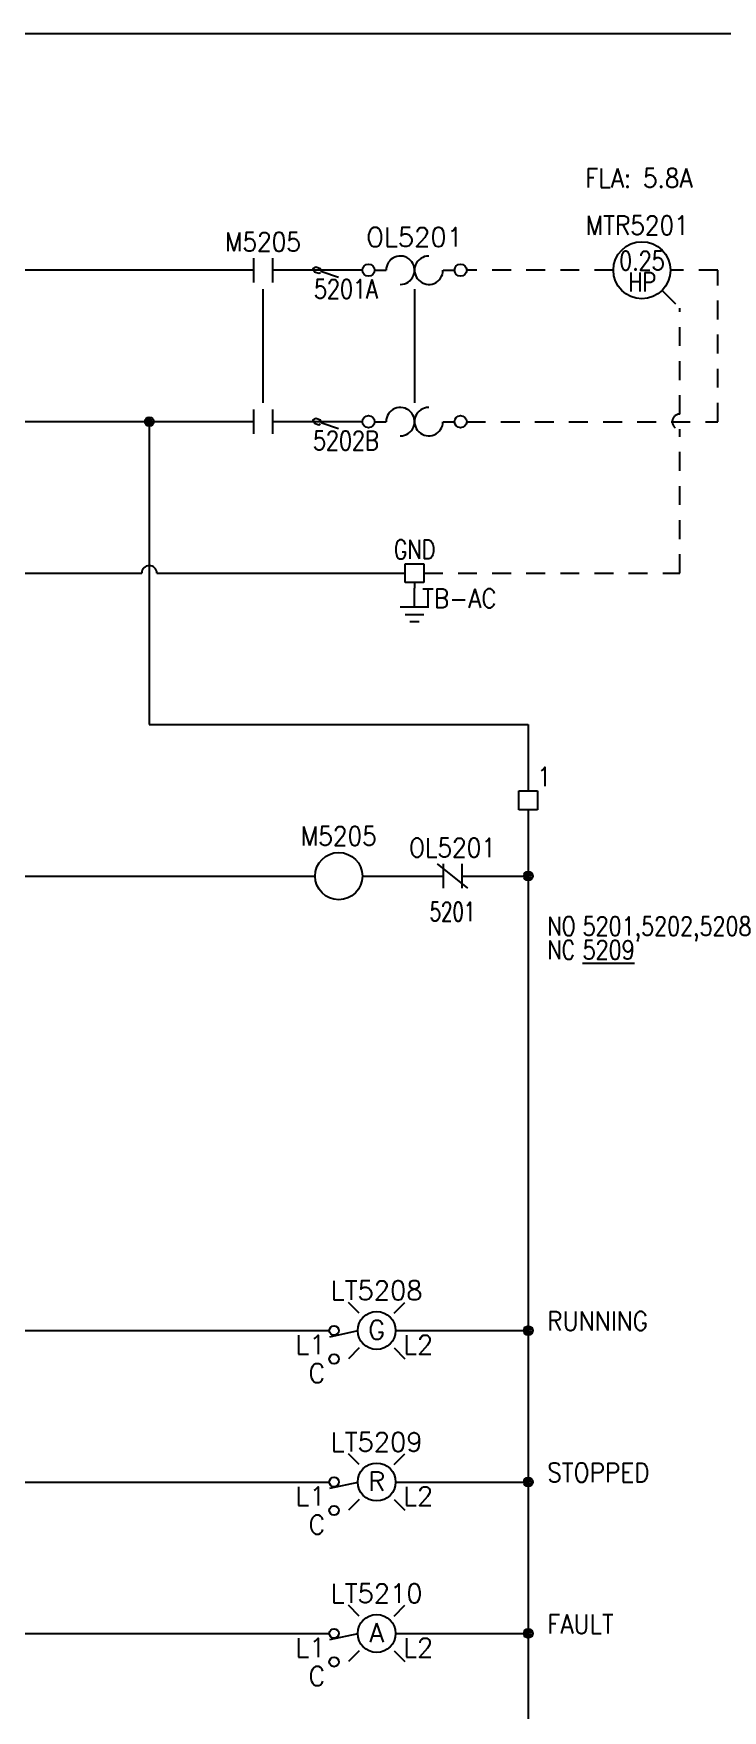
# Model space of a CAD drawing. Header units: inches. Extents: x 0 to 33.9, y 0 to 22.6.
# Drawn here: x 6.74 to 11.28, y 11.49 to 22.56 of the extents above; entities that cross this region are included whole.
import ezdxf
from ezdxf.enums import TextEntityAlignment as Align

# ---------------------------------------------------------------- set-up
doc = ezdxf.new("R2010")
doc.units = ezdxf.units.IN
doc.header["$MEASUREMENT"] = 0
doc.linetypes.add('HIDDEN2', pattern=[0.1875, 0.125, -0.0625])
for name, color, linetype in [('DESC', 150, 'Continuous'), ('LINK', 9, 'Continuous'), ('MISC', 7, 'Continuous'), ('SYMS', 7, 'Continuous'), ('TAGS', 150, 'Continuous'), ('TERMS', 123, 'Continuous'), ('WIRENO', 72, 'Continuous'), ('WIREREF', 52, 'Continuous'), ('WIRES', 7, 'Continuous'), ('XREF', 7, 'Continuous'), ('XREFCHILD', 134, 'Continuous')]:
    doc.layers.add(name, color=color, linetype=linetype)
doc.layers.add('VIEWPORTS', color=10, linetype='Continuous', plot=False)
doc.styles.add('WD', font='romans.shx')

# ---------------------------------------------------------------- blocks, each defined once
blk = doc.blocks.new('HMS21')
at = {"linetype": 'Continuous'}
for p, q in [((-0.062, 0.08), (-0.062, -0.08)), ((0.062, 0.08), (0.062, -0.08))]:
    blk.add_line(p, q, dxfattribs=at)
at = {"style": 'WD'}
for tag, width, p in [('INST', 0.7, (0, 0.451)), ('LOC', 0.7, (0, 0.281)), ('TAG2', 0.9, (0, 0.125)), ('XREF', 0.7, (0, -0.297)), ('DESC1', 0.7, (0, -0.454)), ('DESC2', 0.7, (0, -0.61)), ('DESC3', 0.7, (0, -0.766))]:
    blk.add_attdef(tag, text='', height=0.125, dxfattribs=dict(at, width=width)).set_placement(p, align=Align.CENTER)
for tag, p in [('X2LINK', (0, 0.125)), ('X8LINK', (0, -0.125))]:
    blk.add_attdef(tag, p, '', height=0.01, dxfattribs=at)
for tag, p, height, flags in [('X4TERM01', (-0.062, 0), 0.0125, 1), ('X1TERM02', (0.062, 0), 0.0125, 1), ('FAMILY', (0.097, 0.053), 0.01, 9), ('CONTACT', (0.097, 0.036), 0.01, 1)]:
    blk.add_attdef(tag, p, '', height=height, dxfattribs=dict(at, flags=flags))
at = {"linetype": 'Continuous', "style": 'WD', "flags": 8}
blk.add_attdef('TERM01', text='', height=0.125, dxfattribs=at).set_placement((-0.125, -0.031), align=Align.TOP_RIGHT)
blk.add_attdef('TERM02', text='', height=0.125, dxfattribs=at).set_placement((0.125, -0.031), align=Align.TOP_LEFT)
blk = doc.blocks.new('HOL1')
for p, q in [((-0.264, 0), (-0.188, 0)), ((0.188, 0), (0.264, 0))]:
    blk.add_line(p, q)
at = {"linetype": 'Continuous'}
for centre in [(-0.304, 0), (0.304, 0)]:
    blk.add_circle(centre, 0.04, dxfattribs=at)
for centre, start, end in [((-0.094, 0), 270.001, 180.002), ((0.094, 0), 90, 0.001)]:
    blk.add_arc(centre, 0.0938, start, end)
at = {"style": 'WD', "width": 0.7}
for tag, p in [('INST', (0, 0.795)), ('LOC', (0, 0.625)), ('DESC1', (0, 0.469)), ('DESC2', (0, 0.312)), ('RATING1', (0, -0.266))]:
    blk.add_attdef(tag, text='', height=0.125, dxfattribs=at).set_placement(p, align=Align.CENTER)
at = {"style": 'WD'}
blk.add_attdef('TAG1', text='', height=0.125, dxfattribs=at).set_placement((0, 0.156), align=Align.CENTER)
for tag, p in [('X2LINK', (0, 0.125)), ('X8LINK', (0, -0.125))]:
    blk.add_attdef(tag, p, '', height=0.01, dxfattribs=at)
for tag, p, height, flags in [('FAMILY', (0.205, 0.152), 0.01, 9), ('X4TERM01', (-0.344, 0), 0.0125, 1), ('X1TERM02', (0.344, 0), 0.0125, 1)]:
    blk.add_attdef(tag, p, '', height=height, dxfattribs=dict(at, flags=flags))
at = {"linetype": 'Continuous', "style": 'WD', "flags": 9}
for tag, p in [('CAT', (0.23, 0.108)), ('ASSYCODE', (0.219, 0.062)), ('MFG', (0.228, 0.089))]:
    blk.add_attdef(tag, text='', height=0.01, dxfattribs=at).set_placement(p, align=Align.CENTER)
at = {"linetype": 'Continuous', "style": 'WD', "flags": 8}
blk.add_attdef('TERM01', text='', height=0.125, dxfattribs=at).set_placement((-0.406, -0.031), align=Align.TOP_RIGHT)
blk.add_attdef('TERM02', text='', height=0.125, dxfattribs=at).set_placement((0.406, -0.031), align=Align.TOP_LEFT)
blk = doc.blocks.new('HOL2')
for p, q in [((-0.264, 0), (-0.188, 0)), ((0.188, 0), (0.264, 0))]:
    blk.add_line(p, q)
at = {"linetype": 'Continuous'}
for centre in [(-0.304, 0), (0.304, 0)]:
    blk.add_circle(centre, 0.04, dxfattribs=at)
for centre, start, end in [((-0.094, 0), 270.001, 180.002), ((0.094, 0), 90, 0.001)]:
    blk.add_arc(centre, 0.0938, start, end)
at = {"style": 'WD', "width": 0.7}
for tag, p in [('INST', (0, 0.81)), ('LOC', (0, 0.641)), ('DESC1', (0, 0.484)), ('DESC2', (0, 0.328))]:
    blk.add_attdef(tag, text='', height=0.125, dxfattribs=at).set_placement(p, align=Align.CENTER)
at = {"style": 'WD'}
blk.add_attdef('TAG2', text='', height=0.125, dxfattribs=at).set_placement((0, 0.172), align=Align.CENTER)
for tag, p in [('X2LINK', (0, 0.125)), ('X8LINK', (0, -0.125))]:
    blk.add_attdef(tag, p, '', height=0.01, dxfattribs=at)
for tag, p, height, flags in [('FAMILY', (0.205, 0.152), 0.01, 9), ('X4TERM01', (-0.344, 0), 0.0125, 1), ('X1TERM02', (0.344, 0), 0.0125, 1)]:
    blk.add_attdef(tag, p, '', height=height, dxfattribs=dict(at, flags=flags))
at = {"linetype": 'Continuous', "style": 'WD', "flags": 8}
blk.add_attdef('TERM01', text='', height=0.125, dxfattribs=at).set_placement((-0.406, -0.016), align=Align.TOP_RIGHT)
blk.add_attdef('TERM02', text='', height=0.125, dxfattribs=at).set_placement((0.406, -0.016), align=Align.TOP_LEFT)
blk = doc.blocks.new('WDDOT')
for radius in [0.03, 0.0187, 0.00929]:
    blk.add_circle((0, 0), radius)
blk = doc.blocks.new('HMS1')
blk.add_circle((0, 0), 0.156)
at = {"style": 'WD'}
for tag, width, p in [('INST', 0.7, (0.006, 0.528)), ('LOC', 0.7, (0.006, 0.359)), ('TAG1', 0.9, (0, 0.202))]:
    blk.add_attdef(tag, text='', height=0.125, dxfattribs=dict(at, width=width)).set_placement(p, align=Align.CENTER)
at = {"linetype": 'Continuous', "style": 'WD', "flags": 9}
blk.add_attdef('ASSYCODE', text='', height=0.01, dxfattribs=at).set_placement((0, 0.113), align=Align.CENTER)
at = {"style": 'WD', "flags": 9}
blk.add_attdef('FAMILY', text='', height=0.01, dxfattribs=at).set_placement((-0.005, 0.17), align=Align.CENTER)
at = {"linetype": 'Continuous', "style": 'WD', "flags": 1}
for tag, p in [('MFG', (0, 0.14)), ('CAT', (0, 0.159))]:
    blk.add_attdef(tag, text='', height=0.01, dxfattribs=at).set_placement(p, align=Align.MIDDLE)
at = {"style": 'WD'}
for tag, p, width in [('DESC1', (1.126, 0.076), 0.9), ('DESC2', (1.126, -0.081), 0.9), ('DESC3', (1.126, -0.237), 0.9), ('XREFNO', (1.359, -0.393), 0.8), ('XREFNC', (1.359, -0.549), 0.8)]:
    blk.add_attdef(tag, p, '', height=0.125, dxfattribs=dict(at, width=width))
at = {"style": 'WD', "flags": 1}
for tag, p in [('X4TERM01', (-0.156, 0)), ('X1TERM02', (0.156, 0))]:
    blk.add_attdef(tag, p, '', height=0.0125, dxfattribs=at)
at = {"linetype": 'Continuous', "style": 'WD'}
blk.add_attdef('TERM01', text='', height=0.125, dxfattribs=at).set_placement((-0.2, -0.035), align=Align.TOP_RIGHT)
blk.add_attdef('TERM02', text='', height=0.125, dxfattribs=at).set_placement((0.2, -0.035), align=Align.TOP_LEFT)
at = {"style": 'WD', "width": 0.8, "flags": 8}
for tag, p in [('NO', (1.126, -0.393)), ('NC', (1.126, -0.549))]:
    blk.add_attdef(tag, p, '', height=0.125, dxfattribs=at)
blk = doc.blocks.new('HOL22')
at = {"linetype": 'Continuous'}
for p, q in [((-0.1, 0.08), (0.1, -0.08)), ((-0.062, 0.08), (-0.062, -0.08)), ((0.062, 0.08), (0.062, -0.08))]:
    blk.add_line(p, q, dxfattribs=at)
at = {"style": 'WD'}
for tag, width, p in [('INST', 0.7, (0, 0.451)), ('LOC', 0.7, (0, 0.281)), ('TAG2', 0.9, (0, 0.125)), ('XREF', 0.7, (0, -0.297)), ('DESC1', 0.7, (0, -0.449)), ('DESC2', 0.7, (0, -0.606))]:
    blk.add_attdef(tag, text='', height=0.125, dxfattribs=dict(at, width=width)).set_placement(p, align=Align.CENTER)
for tag, p in [('X2LINK', (0, 0.25)), ('X8LINK', (0, -0.172))]:
    blk.add_attdef(tag, p, '', height=0.01, dxfattribs=at)
for tag, p, height, flags in [('X4TERM01', (-0.062, 0), 0.0125, 1), ('X1TERM02', (0.062, 0), 0.0125, 1), ('FAMILY', (0.097, 0.053), 0.01, 9), ('CONTACT', (0.097, 0.036), 0.01, 1)]:
    blk.add_attdef(tag, p, '', height=height, dxfattribs=dict(at, flags=flags))
at = {"linetype": 'Continuous', "style": 'WD', "flags": 8}
blk.add_attdef('TERM01', text='', height=0.125, dxfattribs=at).set_placement((-0.125, -0.016), align=Align.TOP_RIGHT)
blk.add_attdef('TERM02', text='', height=0.125, dxfattribs=at).set_placement((0.125, -0.016), align=Align.TOP_LEFT)
blk = doc.blocks.new('HLT1GP')
for p, q in [((-0.115, 0.115), (-0.186, 0.186)), ((0.115, 0.115), (0.186, 0.186)), ((-0.125, -0.003), (-0.31, -0.043)), ((-0.115, -0.115), (-0.186, -0.186)), ((0.115, -0.115), (0.186, -0.186))]:
    blk.add_line(p, q)
for centre, radius in [((0, 0), 0.125), ((-0.281, 0), 0.0312), ((-0.281, -0.188), 0.0312)]:
    blk.add_circle(centre, radius)
at = {"style": 'WD', "width": 0.7}
for tag, p in [('INST', (0.006, 0.528)), ('LOC', (0.006, 0.359))]:
    blk.add_attdef(tag, text='', height=0.125, dxfattribs=at).set_placement(p, align=Align.CENTER)
at = {"style": 'WD'}
for tag, p in [('TAG1', (0, 0.202)), ('COLOR', (0, -0.058))]:
    blk.add_attdef(tag, text='', height=0.125, dxfattribs=at).set_placement(p, align=Align.CENTER)
at = {"style": 'WD', "flags": 9}
blk.add_attdef('FAMILY', text='', height=0.01, dxfattribs=at).set_placement((-0.005, 0.161), align=Align.CENTER)
at = {"linetype": 'Continuous', "style": 'WD', "flags": 1}
for tag, p in [('MFG', (0, 0.121)), ('CAT', (0, 0.14))]:
    blk.add_attdef(tag, text='', height=0.01, dxfattribs=at).set_placement(p, align=Align.MIDDLE)
at = {"style": 'WD'}
for tag, p, width in [('DESC1', (1.125, 0), 0.9), ('WDTAGALT', (1.125, -0.312), 0.7)]:
    blk.add_attdef(tag, p, '', height=0.125, dxfattribs=dict(at, width=width))
at = {"style": 'WD', "flags": 1}
for tag, p in [('X4TERM01', (-0.312, 0)), ('X1TERM02', (0.125, 0)), ('X4TERM03', (-0.312, -0.188))]:
    blk.add_attdef(tag, p, '', height=0.0125, dxfattribs=at)
at = {"linetype": 'Continuous', "style": 'WD', "flags": 9}
blk.add_attdef('ASSYCODE', text='', height=0.01, dxfattribs=at).set_placement((0, 0.099), align=Align.CENTER)
at = {"linetype": 'Continuous', "style": 'WD', "flags": 8}
for tag, p in [('TERM01', (-0.338, -0.031)), ('TERM03', (-0.338, -0.219))]:
    blk.add_attdef(tag, text='', height=0.125, dxfattribs=at).set_placement(p, align=Align.TOP_RIGHT)
blk.add_attdef('TERM02', text='', height=0.125, dxfattribs=at).set_placement((0.175, -0.031), align=Align.TOP_LEFT)
at = {"style": 'WD', "width": 0.9}
blk.add_attdef('DESC2', text='', height=0.125, dxfattribs=at).set_placement((1.125, -0.031), align=Align.TOP_LEFT)
blk = doc.blocks.new('HLT1RP')
for p, q in [((-0.115, 0.115), (-0.186, 0.186)), ((0.115, 0.115), (0.186, 0.186)), ((-0.125, -0.003), (-0.31, -0.043)), ((-0.115, -0.115), (-0.186, -0.186)), ((0.115, -0.115), (0.186, -0.186))]:
    blk.add_line(p, q)
for centre, radius in [((0, 0), 0.125), ((-0.281, 0), 0.0312), ((-0.281, -0.188), 0.0312)]:
    blk.add_circle(centre, radius)
at = {"style": 'WD', "width": 0.7}
for tag, p in [('INST', (0.006, 0.528)), ('LOC', (0.006, 0.359))]:
    blk.add_attdef(tag, text='', height=0.125, dxfattribs=at).set_placement(p, align=Align.CENTER)
at = {"style": 'WD'}
for tag, p in [('TAG1', (0, 0.202)), ('COLOR', (0, -0.058))]:
    blk.add_attdef(tag, text='', height=0.125, dxfattribs=at).set_placement(p, align=Align.CENTER)
at = {"style": 'WD', "flags": 9}
blk.add_attdef('FAMILY', text='', height=0.01, dxfattribs=at).set_placement((-0.005, 0.161), align=Align.CENTER)
at = {"linetype": 'Continuous', "style": 'WD', "flags": 1}
for tag, p in [('MFG', (0, 0.121)), ('CAT', (0, 0.14))]:
    blk.add_attdef(tag, text='', height=0.01, dxfattribs=at).set_placement(p, align=Align.MIDDLE)
at = {"style": 'WD'}
for tag, p, width in [('DESC1', (1.125, 0), 0.9), ('WDTAGALT', (1.125, -0.312), 0.7)]:
    blk.add_attdef(tag, p, '', height=0.125, dxfattribs=dict(at, width=width))
at = {"style": 'WD', "flags": 1}
for tag, p in [('X4TERM01', (-0.312, 0)), ('X1TERM02', (0.125, 0)), ('X4TERM03', (-0.312, -0.188))]:
    blk.add_attdef(tag, p, '', height=0.0125, dxfattribs=at)
at = {"linetype": 'Continuous', "style": 'WD', "flags": 9}
blk.add_attdef('ASSYCODE', text='', height=0.01, dxfattribs=at).set_placement((0, 0.1), align=Align.CENTER)
at = {"linetype": 'Continuous', "style": 'WD', "flags": 8}
for tag, p in [('TERM01', (-0.338, -0.031)), ('TERM03', (-0.338, -0.219))]:
    blk.add_attdef(tag, text='', height=0.125, dxfattribs=at).set_placement(p, align=Align.TOP_RIGHT)
blk.add_attdef('TERM02', text='', height=0.125, dxfattribs=at).set_placement((0.175, -0.031), align=Align.TOP_LEFT)
at = {"style": 'WD', "width": 0.9}
blk.add_attdef('DESC2', text='', height=0.125, dxfattribs=at).set_placement((1.125, -0.031), align=Align.TOP_LEFT)
blk = doc.blocks.new('HLT1AP')
for p, q in [((-0.115, 0.115), (-0.186, 0.186)), ((0.115, 0.115), (0.186, 0.186)), ((-0.125, -0.003), (-0.31, -0.043)), ((-0.115, -0.115), (-0.186, -0.186)), ((0.115, -0.115), (0.186, -0.186))]:
    blk.add_line(p, q)
for centre, radius in [((0, 0), 0.125), ((-0.281, 0), 0.0312), ((-0.281, -0.188), 0.0312)]:
    blk.add_circle(centre, radius)
at = {"style": 'WD', "width": 0.7}
for tag, p in [('INST', (0.006, 0.528)), ('LOC', (0.006, 0.359))]:
    blk.add_attdef(tag, text='', height=0.125, dxfattribs=at).set_placement(p, align=Align.CENTER)
at = {"style": 'WD'}
for tag, p in [('TAG1', (0, 0.202)), ('COLOR', (0, -0.058))]:
    blk.add_attdef(tag, text='', height=0.125, dxfattribs=at).set_placement(p, align=Align.CENTER)
at = {"style": 'WD', "flags": 9}
blk.add_attdef('FAMILY', text='', height=0.01, dxfattribs=at).set_placement((-0.005, 0.161), align=Align.CENTER)
at = {"linetype": 'Continuous', "style": 'WD', "flags": 1}
for tag, p in [('MFG', (0, 0.121)), ('CAT', (0, 0.14))]:
    blk.add_attdef(tag, text='', height=0.01, dxfattribs=at).set_placement(p, align=Align.MIDDLE)
at = {"style": 'WD'}
for tag, p, width in [('DESC1', (1.125, 0), 0.9), ('WDTAGALT', (1.125, -0.312), 0.7)]:
    blk.add_attdef(tag, p, '', height=0.125, dxfattribs=dict(at, width=width))
at = {"style": 'WD', "flags": 1}
for tag, p in [('X4TERM01', (-0.312, 0)), ('X1TERM02', (0.125, 0)), ('X4TERM03', (-0.312, -0.188))]:
    blk.add_attdef(tag, p, '', height=0.0125, dxfattribs=at)
at = {"linetype": 'Continuous', "style": 'WD', "flags": 9}
blk.add_attdef('ASSYCODE', text='', height=0.01, dxfattribs=at).set_placement((0.001, 0.1), align=Align.CENTER)
at = {"linetype": 'Continuous', "style": 'WD', "flags": 8}
for tag, p in [('TERM01', (-0.338, -0.031)), ('TERM03', (-0.338, -0.219))]:
    blk.add_attdef(tag, text='', height=0.125, dxfattribs=at).set_placement(p, align=Align.TOP_RIGHT)
blk.add_attdef('TERM02', text='', height=0.125, dxfattribs=at).set_placement((0.175, -0.031), align=Align.TOP_LEFT)
at = {"style": 'WD', "width": 0.9}
blk.add_attdef('DESC2', text='', height=0.125, dxfattribs=at).set_placement((1.125, -0.031), align=Align.TOP_LEFT)
blk = doc.blocks.new('WD_WNH')
at = {"linetype": 'Continuous', "style": 'WD', "width": 0.8}
blk.add_attdef('WIRENO', text='', height=0.125, dxfattribs=at).set_placement((0, 0.062), align=Align.CENTER)
at = {"style": 'WD', "flags": 1}
for tag, p in [('W01USER', (0, 0.078)), ('W02USER', (0, 0.07)), ('W03USER', (0, 0.062)), ('W04USER', (0, 0.055)), ('W05USER', (0, 0.047)), ('W06USER', (0, 0.039)), ('W07USER', (0, 0.031)), ('W08USER', (0, 0.023)), ('W09USER', (0, 0.016)), ('W10USER', (0, 0.008))]:
    blk.add_attdef(tag, text='', height=0.005, dxfattribs=at).set_placement(p, align=Align.CENTER)
blk = doc.blocks.new('VT0W01')
for p, q in [((-0.062, 0.062), (0.062, 0.062)), ((-0.062, -0.062), (-0.062, 0.062)), ((0.062, 0.062), (0.062, -0.062)), ((0.062, -0.062), (-0.062, -0.062))]:
    blk.add_line(p, q)
at = {"style": 'WD'}
for tag, p, width in [('INST', (0.062, 0.42), 0.7), ('LOC', (0.062, 0.25), 0.7), ('DESC1', (0.05, -0.385), 0.8)]:
    blk.add_attdef(tag, p, '', height=0.125, dxfattribs=dict(at, width=width))
at = {"linetype": 'Continuous', "style": 'WD'}
for tag, p, height, width, flags in [('WIRENO', (0.062, 0.094), 0.125, 0.8, 8), ('TAGSTRIP', (0.05, -0.229), 0.125, 0.9, 8), ('CAT', (0.213, -0.406), 0.109, 0.8, 1), ('DESC2', (0.05, -0.541), 0.125, 0.8, 8), ('DESC3', (0.05, -0.698), 0.125, 0.8, 8)]:
    blk.add_attdef(tag, p, '', height=height, dxfattribs=dict(at, width=width, flags=flags))
at = {"style": 'WD', "flags": 1}
for tag, p, height in [('X4TERM01', (-0.062, 0), 0.0125), ('X4TERMDESC01', (-0.055, -0.023), 0.025), ('X2TERMDESC01', (-0.006, 0.029), 0.025), ('STRIPSEQ', (0, 0), 0.00125), ('X2TERM01', (0, 0.062), 0.0125), ('X1TERMDESC01', (0.039, -0.003), 0.025), ('X1TERM01', (0.062, 0), 0.0125), ('LINKTERM', (0, -0.002), 0.00125), ('X8TERM01', (0, -0.062), 0.0125), ('X8TERMDESC01', (0, -0.054), 0.025)]:
    blk.add_attdef(tag, p, '', height=height, dxfattribs=at)
at = {"linetype": 'Continuous', "style": 'WD', "width": 0.8, "flags": 1}
blk.add_attdef('MFG', text='', height=0.109, dxfattribs=at).set_placement((0.088, -0.406), align=Align.RIGHT)
at = {"style": 'WD', "width": 0.7, "flags": 1}
blk.add_attdef('ASSYCODE', (0.062, -0.281), '', height=0.01, dxfattribs=at)
blk = doc.blocks.new('HMO12')
blk.add_circle((0, 0), 0.188)
at = {"style": 'WD'}
for tag, width, p in [('INST', 0.7, (-0.026, 0.559)), ('LOC', 0.7, (-0.026, 0.39)), ('TAG1', 0.9, (-0.031, 0.234)), ('RATING1', 0.8, (0, 0))]:
    blk.add_attdef(tag, text='', height=0.125, dxfattribs=dict(at, width=width)).set_placement(p, align=Align.CENTER)
at = {"linetype": 'Continuous', "style": 'WD', "flags": 9}
blk.add_attdef('ASSYCODE', text='', height=0.01, dxfattribs=at).set_placement((0, 0.125), align=Align.CENTER)
at = {"style": 'WD', "flags": 9}
blk.add_attdef('FAMILY', text='', height=0.01, dxfattribs=at).set_placement((-0.005, 0.17), align=Align.CENTER)
at = {"linetype": 'Continuous', "style": 'WD', "flags": 1}
for tag, p in [('MFG', (0, 0.14)), ('CAT', (0, 0.159))]:
    blk.add_attdef(tag, text='', height=0.01, dxfattribs=at).set_placement(p, align=Align.MIDDLE)
at = {"style": 'WD'}
for tag, p, width in [('DESC1', (1.126, 0.046), 0.9), ('DESC2', (1.126, -0.11), 0.9), ('DESC3', (1.126, -0.266), 0.9), ('RATING3', (1.125, -0.423), 0.8), ('RATING4', (1.125, -0.579), 0.8), ('WDTAGALT', (1.125, -0.75), 0.7)]:
    blk.add_attdef(tag, p, '', height=0.125, dxfattribs=dict(at, width=width))
at = {"style": 'WD', "flags": 1}
for tag, p in [('X4TERM01', (-0.188, 0)), ('X1TERM02', (0.188, 0)), ('X0TERM03', (0.133, -0.133))]:
    blk.add_attdef(tag, p, '', height=0.0125, dxfattribs=at)
at = {"linetype": 'Continuous', "style": 'WD'}
blk.add_attdef('TERM01', text='', height=0.125, dxfattribs=at).set_placement((-0.231, -0.035), align=Align.TOP_RIGHT)
at = {"style": 'WD', "width": 0.8}
blk.add_attdef('RATING2', text='', height=0.125, dxfattribs=at).set_placement((0.001, -0.016), align=Align.TOP_CENTER)
at = {"linetype": 'Continuous', "style": 'WD'}
for tag, p in [('TERM02', (0.231, -0.035)), ('TERM03', (0.062, -0.219))]:
    blk.add_attdef(tag, text='', height=0.125, dxfattribs=at).set_placement(p, align=Align.TOP_LEFT)
blk = doc.blocks.new('HT0W01')
for p, q in [((-0.062, 0.062), (0.062, 0.062)), ((-0.062, -0.062), (-0.062, 0.062)), ((0.062, 0.062), (0.062, -0.062)), ((0.062, -0.062), (-0.062, -0.062))]:
    blk.add_line(p, q)
at = {"style": 'WD'}
for tag, p, width in [('INST', (0.062, 0.42), 0.7), ('LOC', (0.062, 0.25), 0.7), ('DESC1', (0.05, -0.385), 0.8)]:
    blk.add_attdef(tag, p, '', height=0.125, dxfattribs=dict(at, width=width))
at = {"linetype": 'Continuous', "style": 'WD', "width": 0.8, "flags": 8}
blk.add_attdef('WIRENO', text='', height=0.125, dxfattribs=at).set_placement((0, 0.094), align=Align.CENTER)
at = {"style": 'WD', "flags": 1}
for tag, p, height in [('X4TERM01', (-0.062, 0), 0.0125), ('X4TERMDESC01', (-0.055, -0.023), 0.025), ('X2TERMDESC01', (-0.006, 0.029), 0.025), ('STRIPSEQ', (0, 0), 0.00125), ('X2TERM01', (0, 0.062), 0.0125), ('X1TERMDESC01', (0.039, 0.007), 0.025), ('X1TERM01', (0.062, 0), 0.0125), ('LINKTERM', (0, -0.002), 0.00125), ('X8TERM01', (0, -0.062), 0.0125), ('X8TERMDESC01', (0, -0.054), 0.025)]:
    blk.add_attdef(tag, p, '', height=height, dxfattribs=at)
at = {"linetype": 'Continuous', "style": 'WD'}
for tag, p, height, width, flags in [('TAGSTRIP', (0.05, -0.229), 0.125, 0.9, 8), ('CAT', (0.213, -0.406), 0.109, 0.8, 1), ('DESC2', (0.05, -0.541), 0.125, 0.8, 8), ('DESC3', (0.05, -0.698), 0.125, 0.8, 8)]:
    blk.add_attdef(tag, p, '', height=height, dxfattribs=dict(at, width=width, flags=flags))
at = {"linetype": 'Continuous', "style": 'WD', "width": 0.8, "flags": 1}
blk.add_attdef('MFG', text='', height=0.109, dxfattribs=at).set_placement((0.088, -0.406), align=Align.RIGHT)
at = {"style": 'WD', "width": 0.7, "flags": 1}
blk.add_attdef('ASSYCODE', (0.062, -0.281), '', height=0.01, dxfattribs=at)
blk = doc.blocks.new('VGND2')
for p, q in [((0, -0.125), (0, 0)), ((0.09375, -0.125), (-0.09375, -0.125)), ((-0.0625, -0.171875), (0.0625, -0.171875)), ((-0.03125, -0.21875), (0.03125, -0.21875))]:
    blk.add_line(p, q)
at = {"style": 'WD', "width": 0.8}
for tag, p in [('INST', (0.15625, 0.125)), ('LOC', (0.15625, -0.03125)), ('TAG1', (0.15625, -0.1875)), ('DESC1', (0.15625, -0.34375)), ('DESC2', (0.15625, -0.5))]:
    blk.add_attdef(tag, text='', height=0.125, dxfattribs=at).set_placement(p, align=Align.MIDDLE_LEFT)
at = {"style": 'WD', "flags": 1}
for tag in ['ASSYCODE', 'X2TERM01', 'CAT', 'FAMILY', 'MFG']:
    blk.add_attdef(tag, (0, 0), '', height=0.01, dxfattribs=at)

msp = doc.modelspace()

# ---------------------------------------------------------------- linework, layer by layer
at = {"layer": 'LINK'}
for points in [[(8.25, 20.875), (8.25, 20.125)], [(9.25, 20.875), (9.25, 20.125)]]:
    msp.add_lwpolyline(points, dxfattribs=at)
at = {"layer": 'VIEWPORTS'}
msp.add_lwpolyline([(0.025, 22.562), (33.888, 22.562), (33.888, 0.025), (0.025, 0.025)], close=True, dxfattribs=at)
at = {"layer": 'WIRENO'}
for points in [[(8.749, 20.953), (8.639, 20.99), (8.629, 21.01), (8.599, 21.02), (8.58, 21.01), (8.59, 20.99), (8.619, 20.98), (8.629, 20.985)], [(8.749, 19.953), (8.639, 19.99), (8.629, 20.01), (8.599, 20.02), (8.58, 20.01), (8.59, 19.99), (8.619, 19.98), (8.629, 19.985)]]:
    msp.add_lwpolyline(points, dxfattribs=at)
at = {"layer": 'WIRES'}
for p, q in [((8.188, 21), (3.938, 21)), ((8.906, 21), (8.312, 21)), ((8.188, 20), (3.938, 20)), ((7.5, 20), (7.5, 18)), ((8.906, 20), (8.312, 20)), ((5.05, 19), (7.45, 19)), ((7.55, 19), (9.188, 19)), ((9.25, 18.938), (9.25, 18.9)), ((7.5, 18), (10, 18)), ((10, 18), (10, 17.562)), ((10, 17.438), (10, 2.5)), ((3.938, 17), (8.594, 17)), ((8.906, 17), (9.438, 17)), ((9.562, 17), (10, 17)), ((3.812, 14), (8.688, 14)), ((9.125, 14), (10, 14)), ((3.812, 13), (8.688, 13)), ((9.125, 13), (10, 13)), ((3.812, 12), (8.688, 12)), ((9.125, 12), (10, 12))]:
    msp.add_line(p, q, dxfattribs=at)
at = {"layer": 'WIRES', "linetype": 'HIDDEN2'}
for p, q in [((10.562, 21), (9.594, 21)), ((11.25, 21), (10.938, 21)), ((11.25, 20), (11.25, 21)), ((10.883, 20.867), (11, 20.75)), ((11, 20.05), (11, 20.75)), ((9.594, 20), (11.25, 20)), ((11, 19), (11, 19.95)), ((9.312, 19), (11, 19))]:
    msp.add_line(p, q, dxfattribs=at)
msp.add_arc((11, 20), 0.05, 90, 270, dxfattribs=at)
at = {"layer": 'WIRES'}
msp.add_arc((7.5, 19), 0.05, 0, 180, dxfattribs=at)

# ---------------------------------------------------------------- block references
at = {"layer": 'SYMS'}
ref = msp.add_blockref('HMO12', (10.75, 21), dxfattribs=at)
ref.add_attrib('RATING2', 'HP', dxfattribs={"layer": 'MISC', "height": 0.125, "style": 'WD', "width": 0.8}).set_placement((10.751, 20.984), align=Align.TOP_CENTER)
ref.add_attrib('RATING1', '0.25', dxfattribs={"layer": 'MISC', "height": 0.125, "style": 'WD', "width": 0.8}).set_placement((10.75, 21), align=Align.CENTER)
ref.add_attrib('DESC1', 'FLA: 5.8A', (10.376, 21.546), dxfattribs={"layer": 'DESC', "height": 0.125, "style": 'WD', "width": 0.9})
ref.add_attrib('TAG1', 'MTR5201', dxfattribs={"layer": 'TAGS', "height": 0.125, "style": 'WD', "width": 0.9}).set_placement((10.719, 21.234), align=Align.CENTER)
ref = msp.add_blockref('HOL1', (9.25, 21), dxfattribs=at)
ref.add_attrib('TAG1', 'OL5201', dxfattribs={"layer": 'TAGS', "height": 0.125, "style": 'WD'}).set_placement((9.25, 21.156), align=Align.CENTER)
ref = msp.add_blockref('HMS21', (8.25, 21), dxfattribs=at)
ref.add_attrib('TAG2', 'M5205', dxfattribs={"layer": 'TAGS', "height": 0.125, "style": 'WD', "width": 0.9}).set_placement((8.25, 21.125), align=Align.CENTER)
for name, p in [('HMS21', (8.25, 20)), ('HOL2', (9.25, 20)), ('WDDOT', (7.5, 20)), ('VGND2', (9.25, 18.9)), ('WDDOT', (10, 17)), ('WDDOT', (10, 14)), ('WDDOT', (10, 13)), ('WDDOT', (10, 12))]:
    msp.add_blockref(name, p, dxfattribs=at)
ref = msp.add_blockref('HT0W01', (9.25, 19), dxfattribs=at)
ref.add_attrib('WIRENO', 'GND', dxfattribs={"layer": 'WIREREF', "linetype": 'Continuous', "height": 0.125, "style": 'WD', "width": 0.8, "flags": 8}).set_placement((9.25, 19.094), align=Align.CENTER)
ref.add_attrib('TAGSTRIP', 'TB-AC', (9.3, 18.771), dxfattribs={"layer": 'TAGS', "linetype": 'Continuous', "height": 0.125, "style": 'WD', "width": 0.9, "flags": 8})
ref = msp.add_blockref('VT0W01', (10, 17.5), dxfattribs=at)
ref.add_attrib('WIRENO', '1', (10.062, 17.594), dxfattribs={"layer": 'WIREREF', "linetype": 'Continuous', "height": 0.125, "style": 'WD', "width": 0.8, "flags": 8})
ref = msp.add_blockref('HMS1', (8.75, 17), dxfattribs=at)
ref.add_attrib('NC', 'NC', (10.126, 16.451), dxfattribs={"layer": 'MISC', "height": 0.125, "style": 'WD', "width": 0.8, "flags": 8})
ref.add_attrib('NO', 'NO', (10.126, 16.607), dxfattribs={"layer": 'MISC', "height": 0.125, "style": 'WD', "width": 0.8, "flags": 8})
ref.add_attrib('XREFNC', '%%u5209%%u', (10.359, 16.451), dxfattribs={"layer": 'XREF', "height": 0.125, "style": 'WD', "width": 0.8})
ref.add_attrib('XREFNO', '5201,5202,5208', (10.359, 16.607), dxfattribs={"layer": 'XREF', "height": 0.125, "style": 'WD', "width": 0.8})
ref.add_attrib('TAG1', 'M5205', dxfattribs={"layer": 'TAGS', "height": 0.125, "style": 'WD', "width": 0.9}).set_placement((8.75, 17.202), align=Align.CENTER)
ref = msp.add_blockref('HOL22', (9.5, 17), dxfattribs=at)
ref.add_attrib('XREF', '5201', dxfattribs={"layer": 'XREFCHILD', "height": 0.125, "style": 'WD', "width": 0.7}).set_placement((9.5, 16.703), align=Align.CENTER)
ref.add_attrib('TAG2', 'OL5201', dxfattribs={"layer": 'TAGS', "height": 0.125, "style": 'WD', "width": 0.9}).set_placement((9.5, 17.125), align=Align.CENTER)
ref = msp.add_blockref('HLT1GP', (9, 14), dxfattribs=at)
ref.add_attrib('TERM03', 'C', dxfattribs={"layer": 'TERMS', "linetype": 'Continuous', "height": 0.125, "style": 'WD', "flags": 8}).set_placement((8.662, 13.781), align=Align.TOP_RIGHT)
ref.add_attrib('DESC1', 'RUNNING', (10.125, 14), dxfattribs={"layer": 'DESC', "height": 0.125, "style": 'WD', "width": 0.9})
ref.add_attrib('TERM02', 'L2', dxfattribs={"layer": 'TERMS', "linetype": 'Continuous', "height": 0.125, "style": 'WD', "flags": 8}).set_placement((9.175, 13.969), align=Align.TOP_LEFT)
ref.add_attrib('TERM01', 'L1', dxfattribs={"layer": 'TERMS', "linetype": 'Continuous', "height": 0.125, "style": 'WD', "flags": 8}).set_placement((8.662, 13.969), align=Align.TOP_RIGHT)
ref.add_attrib('TAG1', 'LT5208', dxfattribs={"layer": 'TAGS', "height": 0.125, "style": 'WD'}).set_placement((9, 14.202), align=Align.CENTER)
ref.add_attrib('COLOR', 'G', dxfattribs={"layer": 'MISC', "height": 0.125, "style": 'WD'}).set_placement((9, 13.942), align=Align.CENTER)
ref = msp.add_blockref('HLT1RP', (9, 13), dxfattribs=at)
ref.add_attrib('TERM03', 'C', dxfattribs={"layer": 'TERMS', "linetype": 'Continuous', "height": 0.125, "style": 'WD', "flags": 8}).set_placement((8.662, 12.781), align=Align.TOP_RIGHT)
ref.add_attrib('DESC1', 'STOPPED', (10.125, 13), dxfattribs={"layer": 'DESC', "height": 0.125, "style": 'WD', "width": 0.9})
ref.add_attrib('TERM02', 'L2', dxfattribs={"layer": 'TERMS', "linetype": 'Continuous', "height": 0.125, "style": 'WD', "flags": 8}).set_placement((9.175, 12.969), align=Align.TOP_LEFT)
ref.add_attrib('TERM01', 'L1', dxfattribs={"layer": 'TERMS', "linetype": 'Continuous', "height": 0.125, "style": 'WD', "flags": 8}).set_placement((8.662, 12.969), align=Align.TOP_RIGHT)
ref.add_attrib('TAG1', 'LT5209', dxfattribs={"layer": 'TAGS', "height": 0.125, "style": 'WD'}).set_placement((9, 13.202), align=Align.CENTER)
ref.add_attrib('COLOR', 'R', dxfattribs={"layer": 'MISC', "height": 0.125, "style": 'WD'}).set_placement((9, 12.942), align=Align.CENTER)
ref = msp.add_blockref('HLT1AP', (9, 12), dxfattribs=at)
ref.add_attrib('TERM03', 'C', dxfattribs={"layer": 'TERMS', "linetype": 'Continuous', "height": 0.125, "style": 'WD', "flags": 8}).set_placement((8.662, 11.781), align=Align.TOP_RIGHT)
ref.add_attrib('DESC1', 'FAULT', (10.125, 12), dxfattribs={"layer": 'DESC', "height": 0.125, "style": 'WD', "width": 0.9})
ref.add_attrib('TERM02', 'L2', dxfattribs={"layer": 'TERMS', "linetype": 'Continuous', "height": 0.125, "style": 'WD', "flags": 8}).set_placement((9.175, 11.969), align=Align.TOP_LEFT)
ref.add_attrib('TERM01', 'L1', dxfattribs={"layer": 'TERMS', "linetype": 'Continuous', "height": 0.125, "style": 'WD', "flags": 8}).set_placement((8.662, 11.969), align=Align.TOP_RIGHT)
ref.add_attrib('TAG1', 'LT5210', dxfattribs={"layer": 'TAGS', "height": 0.125, "style": 'WD'}).set_placement((9, 12.202), align=Align.CENTER)
ref.add_attrib('COLOR', 'A', dxfattribs={"layer": 'MISC', "height": 0.125, "style": 'WD'}).set_placement((9, 11.942), align=Align.CENTER)
at = {"layer": 'WIRENO'}
ref = msp.add_blockref('WD_WNH', (8.609, 21), dxfattribs=at)
ref.add_attrib('WIRENO', '5201A', dxfattribs={"linetype": 'Continuous', "height": 0.125, "style": 'WD', "width": 0.8}).set_placement((8.797, 20.938), align=Align.TOP_CENTER)
ref = msp.add_blockref('WD_WNH', (8.609, 20), dxfattribs=at)
ref.add_attrib('WIRENO', '5202B', dxfattribs={"linetype": 'Continuous', "height": 0.125, "style": 'WD', "width": 0.8}).set_placement((8.797, 19.938), align=Align.TOP_CENTER)

doc.saveas('drawing.dxf')
